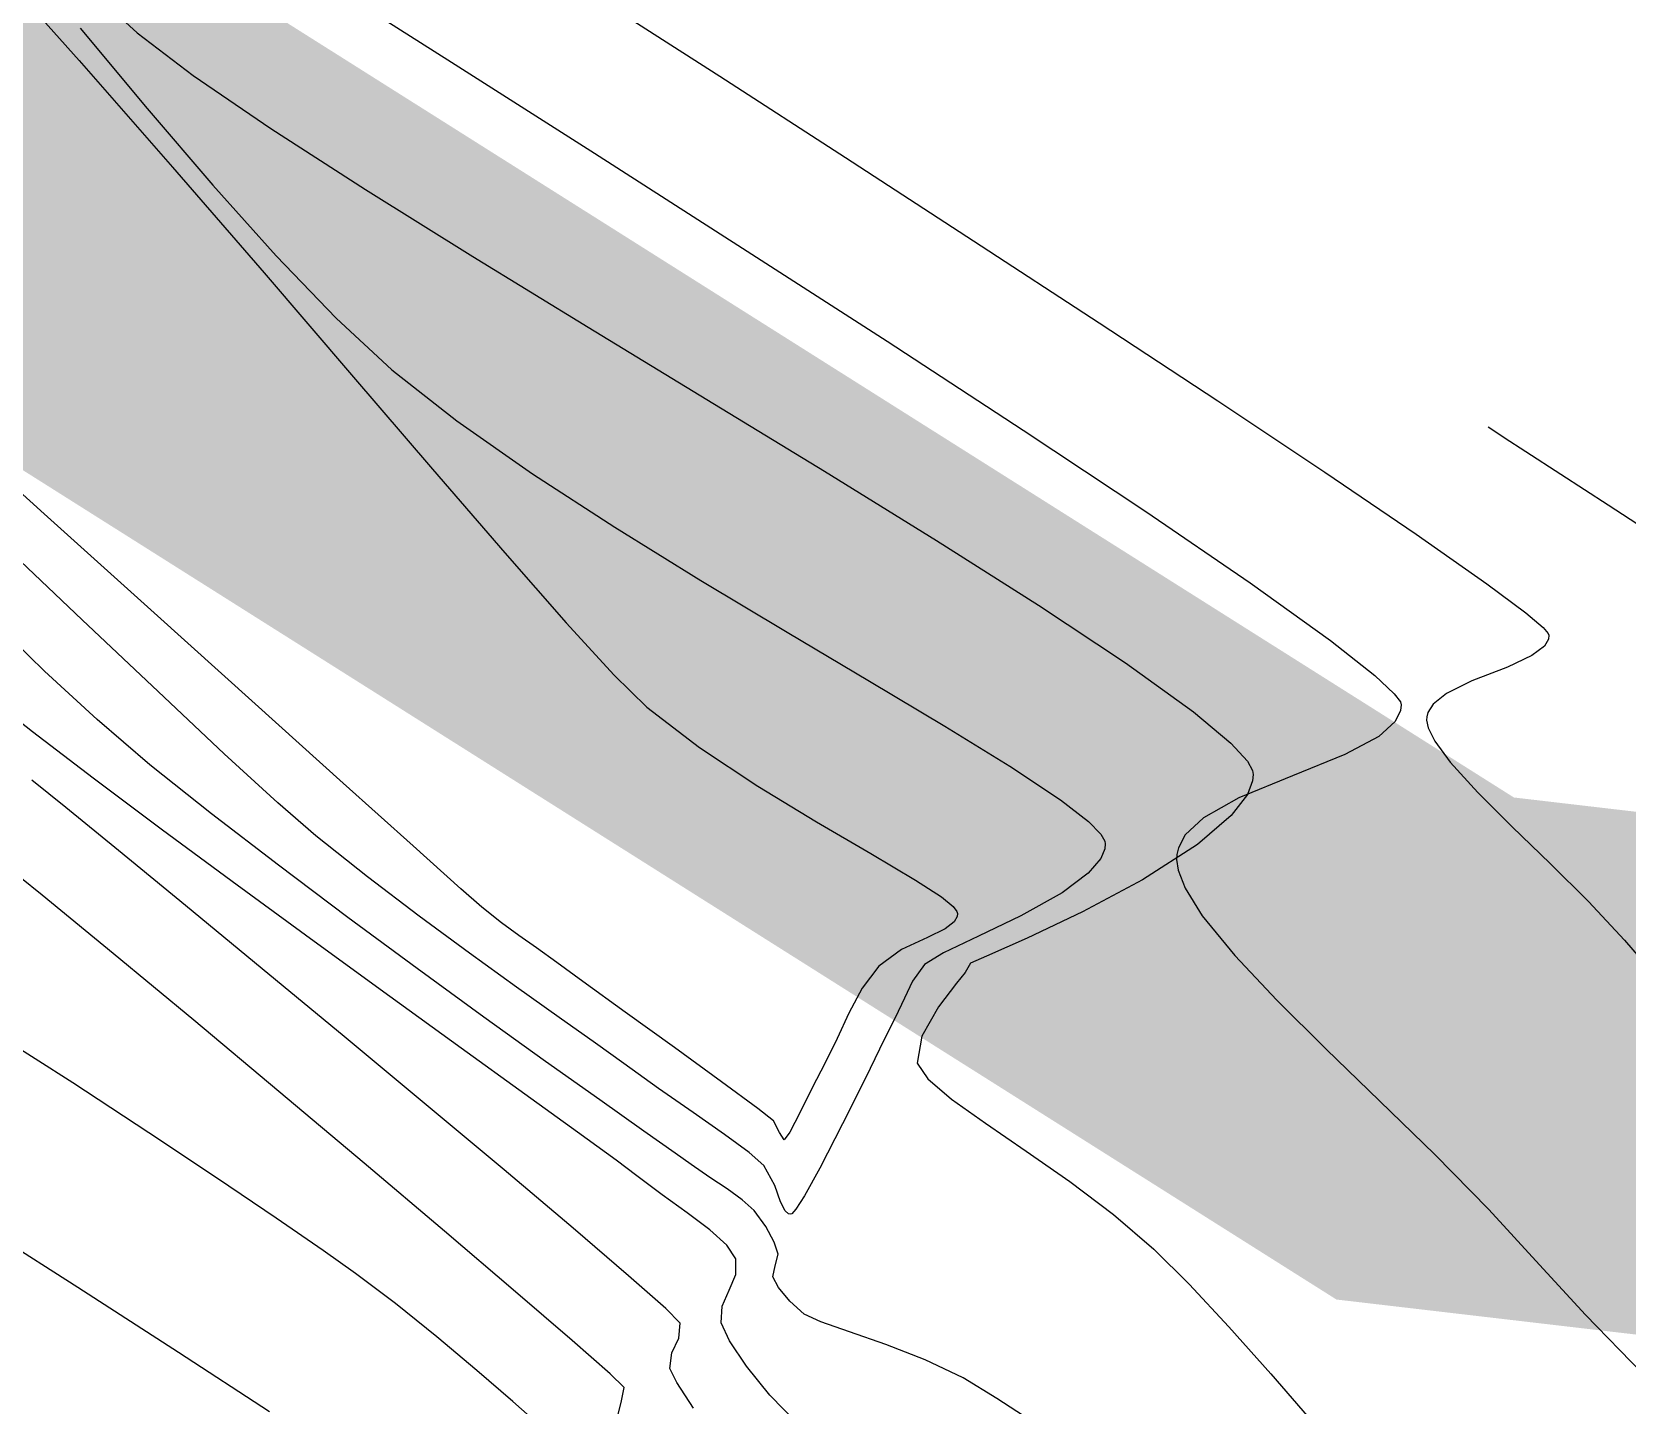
# Model space of a CAD drawing. Header units: feet. Extents: x 26064 to 27719, y 16802 to 28989.
# Drawn here: x 26271.58 to 26296.15, y 18075.38 to 18096.53 of the extents above; entities that cross this region are included whole.
import ezdxf

# ---------------------------------------------------------------- set-up
doc = ezdxf.new("R2010")
doc.units = ezdxf.units.FT
doc.header["$LTSCALE"] = 50
doc.header["$MEASUREMENT"] = 0
doc.linetypes.add('HIDDEN', pattern=[0.375, 0.25, -0.125])
doc.linetypes.add('HIDN25', pattern=[0.0938, 0.0625, -0.0313])
for name, color, linetype in [('CONT-MJR', 160, 'HIDDEN'), ('CONT-MNR', 55, 'HIDN25'), ('WATER', 5, 'Continuous')]:
    doc.layers.add(name, color=color, linetype=linetype)

msp = doc.modelspace()

# ---------------------------------------------------------------- linework, layer by layer
at = {"layer": 'CONT-MJR', "color": 7}
for p, q in [((26270.87381, 18097.69988, 590), (26272.30684, 18096.09555, 590)), ((26272.30684, 18096.09555, 590), (26273.7457, 18094.45237, 590)), ((26273.7457, 18094.45237, 590), (26275.15552, 18092.82118, 590)), ((26275.15552, 18092.82118, 590), (26276.50143, 18091.25282, 590)), ((26276.50143, 18091.25282, 590), (26277.74855, 18089.79813, 590)), ((26271.76732, 18089.11164, 590), (26270.00385, 18090.70018, 590)), ((26294.0123, 18090.44838, 595), (26294.08283, 18090.40177, 595)), ((26294.08283, 18090.40177, 595), (26294.25852, 18090.28698, 595)), ((26294.25852, 18090.28698, 595), (26294.59358, 18090.07001, 595)), ((26294.59358, 18090.07001, 595), (26295.13179, 18089.72276, 595)), ((26277.74855, 18089.79813, 590), (26278.86201, 18088.50794, 590)), ((26295.13179, 18089.72276, 595), (26295.86148, 18089.25045, 595)), ((26295.86148, 18089.25045, 595), (26296.53763, 18088.80685, 595)), ((26273.46232, 18087.5842, 590), (26271.76732, 18089.11164, 590)), ((26278.86201, 18088.50794, 590), (26279.80693, 18087.43309, 590)), ((26275.02026, 18086.18032, 590), (26273.46232, 18087.5842, 590)), ((26279.80693, 18087.43309, 590), (26280.54844, 18086.62442, 590)), ((26280.54844, 18086.62442, 590), (26281.05168, 18086.13276, 590)), ((26276.37256, 18084.96245, 590), (26275.02026, 18086.18032, 590)), ((26281.05168, 18086.13276, 590), (26281.86402, 18085.50894, 590)), ((26281.86402, 18085.50894, 590), (26282.76041, 18084.91352, 590)), ((26277.45064, 18083.99304, 590), (26276.37256, 18084.96245, 590)), ((26282.76041, 18084.91352, 590), (26283.66465, 18084.36338, 590)), ((26283.66465, 18084.36338, 590), (26284.50058, 18083.87537, 590)), ((26271.73479, 18083.23438, 595), (26270.85613, 18083.93955, 595)), ((26278.18592, 18083.33455, 590), (26277.45064, 18083.99304, 590)), ((26284.50058, 18083.87537, 590), (26285.19203, 18083.46636, 590)), ((26278.50982, 18083.04941, 590), (26278.18592, 18083.33455, 590)), ((26285.19203, 18083.46636, 590), (26285.58998, 18083.20737, 590)), ((26272.83085, 18082.33653, 595), (26271.73479, 18083.23438, 595)), ((26285.58998, 18083.20737, 590), (26285.7723, 18083.05859, 590)), ((26278.81309, 18082.81087, 590), (26278.50982, 18083.04941, 590)), ((26285.7723, 18083.05859, 590), (26285.8294, 18082.98308, 590)), ((26285.83079, 18082.90621, 590), (26285.78528, 18082.82254, 590)), ((26285.8294, 18082.98308, 590), (26285.8368, 18082.95283, 590)), ((26285.8368, 18082.95283, 590), (26285.83079, 18082.90621, 590)), ((26279.08118, 18082.61389, 590), (26278.81309, 18082.81087, 590)), ((26279.35266, 18082.4211, 590), (26279.08118, 18082.61389, 590)), ((26285.64762, 18082.71424, 590), (26285.37467, 18082.58309, 590)), ((26285.78528, 18082.82254, 590), (26285.64762, 18082.71424, 590)), ((26279.66613, 18082.19517, 590), (26279.35266, 18082.4211, 590)), ((26284.97591, 18082.4, 590), (26284.62475, 18082.14322, 590)), ((26285.37467, 18082.58309, 590), (26284.97591, 18082.4, 590)), ((26274.07165, 18081.30793, 595), (26272.83085, 18082.33653, 595)), ((26280.06831, 18081.90354, 590), (26279.66613, 18082.19517, 590)), ((26284.62475, 18082.14322, 590), (26284.36992, 18081.80091, 590)), ((26280.71856, 18081.43445, 590), (26280.06831, 18081.90354, 590)), ((26284.36992, 18081.80091, 590), (26284.16385, 18081.4185, 590)), ((26281.47716, 18080.8867, 590), (26280.71856, 18081.43445, 590)), ((26284.16385, 18081.4185, 590), (26283.9816, 18081.0257, 590)), ((26275.38449, 18080.21052, 595), (26274.07165, 18081.30793, 595)), ((26282.20436, 18080.35911, 590), (26281.47716, 18080.8867, 590)), ((26283.9816, 18081.0257, 590), (26283.79822, 18080.65221, 590)), ((26283.79822, 18080.65221, 590), (26283.6006, 18080.26781, 590)), ((26276.69669, 18079.10623, 595), (26275.38449, 18080.21052, 595)), ((26282.76042, 18079.95046, 590), (26282.20436, 18080.35911, 590)), ((26283.6006, 18080.26781, 590), (26283.41086, 18079.8822, 590)), ((26283.00559, 18079.75958, 590), (26282.76042, 18079.95046, 590)), ((26283.09408, 18079.57573, 590), (26283.00559, 18079.75958, 590)), ((26283.41086, 18079.8822, 590), (26283.25695, 18079.58499, 590)), ((26283.1668, 18079.4658, 590), (26283.09408, 18079.57573, 590)), ((26283.25695, 18079.58499, 590), (26283.1668, 18079.4658, 590)), ((26277.93559, 18078.05701, 595), (26276.69669, 18079.10623, 595)), ((26279.02849, 18077.1248, 595), (26277.93559, 18078.05701, 595)), ((26279.90271, 18076.37152, 595), (26279.02849, 18077.1248, 595)), ((26280.48558, 18075.85913, 595), (26279.90271, 18076.37152, 595)), ((26280.70442, 18075.64955, 595), (26280.48558, 18075.85913, 595)), ((26280.66055, 18075.44587, 595), (26280.70442, 18075.64955, 595)), ((26280.60896, 18075.23444, 595), (26280.66055, 18075.44587, 595))]:
    msp.add_line(p, q, dxfattribs=at)
at = {"layer": 'CONT-MNR', "color": 7}
for p, q in [((26275.83173, 18097.47239, 593), (26277.98794, 18096.10256, 593)), ((26272.34732, 18097.30193, 592), (26273.19893, 18096.52271, 592)), ((26272.3236, 18096.59405, 591), (26273.35606, 18095.35673, 591)), ((26273.35606, 18095.35673, 591), (26274.36601, 18094.17461, 591)), ((26275.25753, 18095.04678, 592), (26276.71699, 18094.10717, 592)), ((26274.36601, 18094.17461, 591), (26275.33989, 18093.08451, 591)), ((26275.33989, 18093.08451, 591), (26276.26416, 18092.12328, 591)), ((26276.26416, 18092.12328, 591), (26277.1253, 18091.32774, 591)), ((26284.75431, 18091.76794, 593), (26286.85142, 18090.39921, 593)), ((26278.1251, 18090.54288, 591), (26279.28807, 18089.72842, 591)), ((26286.85142, 18090.39921, 593), (26288.74057, 18089.14414, 593)), ((26288.74057, 18089.14414, 593), (26290.34448, 18088.0481, 593)), ((26280.55977, 18088.9023, 591), (26281.88578, 18088.08244, 591)), ((26281.88578, 18088.08244, 591), (26283.21164, 18087.28677, 591)), ((26290.34448, 18088.0481, 593), (26291.58587, 18087.15644, 593)), ((26293.99462, 18088.03227, 594), (26294.59287, 18087.58461, 594)), ((26287.08408, 18087.70272, 592), (26288.42671, 18086.81211, 592)), ((26273.5222, 18086.37032, 591), (26272.35432, 18087.47631, 591)), ((26294.85845, 18087.35941, 594), (26294.93995, 18087.26708, 594)), ((26294.93995, 18087.26708, 594), (26294.95036, 18087.23928, 594)), ((26294.68732, 18086.92556, 594), (26294.30981, 18086.74975, 594)), ((26284.48291, 18086.53321, 591), (26285.64517, 18085.83968, 591)), ((26294.30981, 18086.74975, 594), (26293.76335, 18086.53468, 594)), ((26274.53984, 18085.41475, 591), (26273.5222, 18086.37032, 591)), ((26289.47252, 18086.05903, 592), (26290.0484, 18085.57754, 592)), ((26292.67197, 18086.16767, 593), (26292.66126, 18086.07758, 593)), ((26293.16351, 18086.17692, 594), (26293.08459, 18086.05031, 594)), ((26293.06734, 18085.98148, 594), (26293.0656, 18085.92877, 594)), ((26293.0656, 18085.92877, 594), (26293.08987, 18085.81098, 594)), ((26293.08987, 18085.81098, 594), (26293.18996, 18085.6054, 594)), ((26272.52136, 18085.03673, 593), (26271.58819, 18085.74908, 593)), ((26290.0484, 18085.57754, 592), (26290.30467, 18085.29794, 592)), ((26293.18996, 18085.6054, 594), (26293.42646, 18085.28302, 594)), ((26291.80759, 18085.40057, 593), (26290.99691, 18085.07424, 593)), ((26290.39358, 18085.09605, 592), (26290.38328, 18084.99525, 592)), ((26290.17445, 18084.73437, 593), (26289.62923, 18084.42671, 593)), ((26290.3038, 18084.78662, 592), (26290.05554, 18084.46086, 592)), ((26274.74046, 18083.38895, 593), (26273.58898, 18084.2385, 593)), ((26288.11519, 18084.02444, 591), (26288.10699, 18083.94993, 591)), ((26289.21184, 18083.78449, 593), (26289.23503, 18083.62147, 593)), ((26277.5426, 18082.91139, 591), (26276.74614, 18083.51717, 591)), ((26288.68673, 18083.47119, 592), (26287.7619, 18082.97627, 592)), ((26275.12773, 18082.10232, 594), (26273.94519, 18083.07705, 594)), ((26278.31751, 18082.34077, 591), (26277.5426, 18082.91139, 591)), ((26277.09268, 18081.67418, 593), (26275.92522, 18082.52266, 593)), ((26296.11298, 18082.5393, 594), (26296.56684, 18082.01512, 594)), ((26276.38772, 18081.05906, 594), (26275.12773, 18082.10232, 594)), ((26290.11017, 18082.30404, 593), (26290.75944, 18081.61478, 593)), ((26285.82163, 18081.87909, 592), (26285.54375, 18081.51199, 592)), ((26285.02036, 18081.64589, 591), (26284.87824, 18081.34737, 591)), ((26279.49303, 18080.67414, 592), (26278.54168, 18081.3574, 592)), ((26284.87824, 18081.34737, 591), (26284.70849, 18081.0091, 591)), ((26281.23241, 18080.25866, 591), (26280.69946, 18080.64028, 591)), ((26285.2159, 18080.6477, 592), (26285.37891, 18080.40632, 592)), ((26284.41809, 18080.41643, 591), (26284.06785, 18079.7102, 591)), ((26292.34024, 18080.06716, 593), (26293.19027, 18079.23791, 593)), ((26286.89499, 18079.29307, 592), (26287.5698, 18078.82199, 592)), ((26282.28913, 18078.70924, 592), (26282.01994, 18078.88655, 592)), ((26282.52286, 18078.54298, 592), (26282.28913, 18078.70924, 592)), ((26281.67497, 18078.34127, 593), (26281.28788, 18078.61891, 593)), ((26283.48073, 18078.60233, 591), (26283.34701, 18078.39463, 591)), ((26272.28781, 18077.18927, 597), (26270.64354, 18078.23469, 597)), ((26283.26619, 18078.31842, 591), (26283.23465, 18078.32468, 591)), ((26283.28644, 18078.32734, 591), (26283.26619, 18078.31842, 591)), ((26282.42489, 18077.63207, 593), (26282.2842, 18077.84298, 593)), ((26282.42374, 18077.38998, 593), (26282.42489, 18077.63207, 593)), ((26273.83866, 18076.18811, 597), (26272.28781, 18077.18927, 597)), ((26277.17936, 18076.94111, 596), (26276.56224, 18077.40682, 596)), ((26281.3435, 18076.86507, 594), (26280.77022, 18077.37228, 594)), ((26283.47815, 18076.78133, 592), (26283.25426, 18076.97809, 592)), ((26281.56465, 18076.64081, 594), (26281.3435, 18076.86507, 594)), ((26282.19854, 18076.64782, 593), (26282.2134, 18076.90369, 593)), ((26290.01755, 18076.58562, 592), (26290.6651, 18075.86, 592)), ((26278.43298, 18075.91135, 596), (26277.81691, 18076.42834, 596)), ((26275.23874, 18075.27295, 597), (26273.83866, 18076.18811, 597)), ((26282.94498, 18075.53378, 593), (26282.58463, 18075.97696, 593)), ((26278.98564, 18075.43301, 596), (26278.43298, 18075.91135, 596)), ((26281.51301, 18075.72578, 594), (26281.40375, 18075.94113, 594)), ((26281.76921, 18075.33066, 594), (26281.51301, 18075.72578, 594)), ((26279.43301, 18075.03615, 596), (26278.98564, 18075.43301, 596))]:
    msp.add_line(p, q, dxfattribs=at)
at = {"layer": 'CONT-MNR', "color": 7, "extrusion": (-0.542119, -0.840302, 0)}
msp.add_line((26280.33976, 18097.03641, 594), (26282.17626, 18095.85159, 594), dxfattribs=at)
at = {"layer": 'CONT-MNR', "color": 7, "extrusion": (-0.607602, -0.794242, 0)}
msp.add_line((26273.19893, 18096.52271, 592), (26274.0615, 18095.86283, 592), dxfattribs=at)
at = {"layer": 'CONT-MNR', "color": 7, "extrusion": (0.537167, 0.843476, 0)}
msp.add_line((26277.98794, 18096.10256, 593), (26280.24529, 18094.66497, 593), dxfattribs=at)
at = {"layer": 'CONT-MNR', "color": 7, "extrusion": (-0.56361, -0.826041, 0)}
msp.add_line((26274.0615, 18095.86283, 592), (26275.25753, 18095.04678, 592), dxfattribs=at)
at = {"layer": 'CONT-MNR', "color": 7, "extrusion": (-0.54306, -0.839694, 0)}
msp.add_line((26282.17626, 18095.85159, 594), (26284.1149, 18094.59781, 594), dxfattribs=at)
at = {"layer": 'CONT-MNR', "color": 7, "extrusion": (-0.539058, -0.842269, 0)}
msp.add_line((26280.24529, 18094.66497, 593), (26282.5265, 18093.20498, 593), dxfattribs=at)
at = {"layer": 'CONT-MNR', "color": 7, "extrusion": (0.544548, 0.838729, 0)}
msp.add_line((26284.1149, 18094.59781, 594), (26286.08607, 18093.31802, 594), dxfattribs=at)
at = {"layer": 'CONT-MNR', "color": 7, "extrusion": (-0.529066, -0.848581, 0)}
msp.add_line((26276.71699, 18094.10717, 592), (26278.36985, 18093.07666, 592), dxfattribs=at)
at = {"layer": 'CONT-MNR', "color": 7, "extrusion": (-0.542059, -0.84034, 0)}
msp.add_line((26282.5265, 18093.20498, 593), (26284.75431, 18091.76794, 593), dxfattribs=at)
at = {"layer": 'CONT-MNR', "color": 7, "extrusion": (-0.546711, -0.837321, 0)}
msp.add_line((26286.08607, 18093.31802, 594), (26288.02021, 18092.05517, 594), dxfattribs=at)
at = {"layer": 'CONT-MNR', "color": 7, "extrusion": (-0.522607, -0.852574, 0)}
msp.add_line((26278.36985, 18093.07666, 592), (26280.14608, 18091.98788, 592), dxfattribs=at)
at = {"layer": 'CONT-MNR', "color": 7, "extrusion": (-0.52021, -0.854038, 0)}
msp.add_line((26280.14608, 18091.98788, 592), (26281.97565, 18090.87346, 592), dxfattribs=at)
at = {"layer": 'CONT-MNR', "color": 7, "extrusion": (0.549823, 0.835281, 0)}
msp.add_line((26288.02021, 18092.05517, 594), (26289.84771, 18090.85221, 594), dxfattribs=at)
at = {"layer": 'CONT-MNR', "color": 7, "extrusion": (-0.617485, -0.786583, 0)}
msp.add_line((26277.1253, 18091.32774, 591), (26278.1251, 18090.54288, 591), dxfattribs=at)
at = {"layer": 'CONT-MNR', "color": 7, "extrusion": (-0.521298, -0.853375, 0)}
msp.add_line((26281.97565, 18090.87346, 592), (26283.78853, 18089.76603, 592), dxfattribs=at)
at = {"layer": 'CONT-MNR', "color": 7, "extrusion": (-0.554435, -0.832227, 0)}
msp.add_line((26289.84771, 18090.85221, 594), (26291.49901, 18089.75211, 594), dxfattribs=at)
at = {"layer": 'CONT-MNR', "color": 7, "extrusion": (-0.544761, -0.838591, 0)}
msp.add_line((26279.28807, 18089.72842, 591), (26280.55977, 18088.9023, 591), dxfattribs=at)
at = {"layer": 'CONT-MNR', "color": 7, "extrusion": (-0.526076, -0.850438, 0)}
msp.add_line((26283.78853, 18089.76603, 592), (26285.51468, 18088.69824, 592), dxfattribs=at)
at = {"layer": 'CONT-MNR', "color": 7, "extrusion": (-0.56173, -0.82732, 0)}
msp.add_line((26291.49901, 18089.75211, 594), (26292.9045, 18088.79781, 594), dxfattribs=at)
at = {"layer": 'CONT-MNR', "color": 7, "extrusion": (-0.574701, -0.818364, 0)}
msp.add_line((26292.9045, 18088.79781, 594), (26293.99462, 18088.03227, 594), dxfattribs=at)
at = {"layer": 'CONT-MNR', "color": 7, "extrusion": (-0.687816, -0.725885, 0)}
msp.add_line((26272.35432, 18087.47631, 591), (26271.07897, 18088.68477, 591), dxfattribs=at)
at = {"layer": 'CONT-MNR', "color": 7, "extrusion": (0.535653, 0.844438, 0)}
msp.add_line((26285.51468, 18088.69824, 592), (26287.08408, 18087.70272, 592), dxfattribs=at)
at = {"layer": 'CONT-MNR', "color": 7, "extrusion": (0.646746, 0.762705, 0)}
msp.add_line((26294.59287, 18087.58461, 594), (26294.85845, 18087.35941, 594), dxfattribs=at)
at = {"layer": 'CONT-MNR', "color": 7, "extrusion": (0.696692, 0.717371, 0)}
msp.add_line((26271.77169, 18086.6881, 592), (26270.95912, 18087.47724, 592), dxfattribs=at)
at = {"layer": 'CONT-MNR', "color": 7, "extrusion": (0.50991, 0.860228, 0)}
msp.add_line((26283.21164, 18087.28677, 591), (26284.48291, 18086.53321, 591), dxfattribs=at)
at = {"layer": 'CONT-MNR', "color": 7, "extrusion": (-0.618739, -0.785597, 0)}
msp.add_line((26291.58587, 18087.15644, 593), (26292.26603, 18086.62074, 593), dxfattribs=at)
at = {"layer": 'CONT-MNR', "color": 7, "extrusion": (0.607518, -0.794306, 0)}
msp.add_line((26294.8786, 18087.07185, 594), (26294.68732, 18086.92556, 594), dxfattribs=at)
at = {"layer": 'CONT-MNR', "color": 7, "extrusion": (0.864016, -0.503464, 0)}
msp.add_line((26294.94199, 18087.18064, 594), (26294.8786, 18087.07185, 594), dxfattribs=at)
at = {"layer": 'CONT-MNR', "color": 7, "extrusion": (0.989945, -0.141453, 0)}
msp.add_line((26294.95036, 18087.23928, 594), (26294.94199, 18087.18064, 594), dxfattribs=at)
at = {"layer": 'CONT-MNR', "color": 7, "extrusion": (0.584351, 0.811501, 0)}
msp.add_line((26288.42671, 18086.81211, 592), (26289.47252, 18086.05903, 592), dxfattribs=at)
at = {"layer": 'CONT-MNR', "color": 7, "extrusion": (-0.678246, -0.734835, 0)}
msp.add_line((26272.58297, 18085.93929, 592), (26271.77169, 18086.6881, 592), dxfattribs=at)
at = {"layer": 'CONT-MNR', "color": 7, "extrusion": (-0.684147, -0.729344, 0)}
msp.add_line((26292.26603, 18086.62074, 593), (26292.56764, 18086.33782, 593), dxfattribs=at)
at = {"layer": 'CONT-MNR', "color": 7, "extrusion": (-0.439238, 0.898371, 0)}
msp.add_line((26293.76335, 18086.53468, 594), (26293.37252, 18086.34359, 594), dxfattribs=at)
at = {"layer": 'CONT-MNR', "color": 7, "extrusion": (-0.620456, -0.784242, 0)}
msp.add_line((26271.58819, 18085.74908, 593), (26270.84005, 18086.34098, 593), dxfattribs=at)
at = {"layer": 'CONT-MNR', "color": 7, "extrusion": (0.807355, 0.590065, 0)}
msp.add_line((26292.56764, 18086.33782, 593), (26292.66014, 18086.21125, 593), dxfattribs=at)
at = {"layer": 'CONT-MNR', "color": 7, "extrusion": (-0.623451, 0.781863, 0)}
msp.add_line((26293.37252, 18086.34359, 594), (26293.16351, 18086.17692, 594), dxfattribs=at)
at = {"layer": 'CONT-MNR', "color": 7, "extrusion": (0.899752, -0.436402, 0)}
msp.add_line((26292.66126, 18086.07758, 593), (26292.57925, 18085.9085, 593), dxfattribs=at)
at = {"layer": 'CONT-MNR', "color": 7, "extrusion": (0.965093, 0.261906, 0)}
msp.add_line((26292.66014, 18086.21125, 593), (26292.67197, 18086.16767, 593), dxfattribs=at)
at = {"layer": 'CONT-MNR', "color": 7, "extrusion": (0.969998, -0.243114, 0)}
msp.add_line((26293.08459, 18086.05031, 594), (26293.06734, 18085.98148, 594), dxfattribs=at)
at = {"layer": 'CONT-MNR', "color": 7, "extrusion": (-0.649754, -0.760144, 0)}
msp.add_line((26273.39664, 18085.24379, 592), (26272.58297, 18085.93929, 592), dxfattribs=at)
at = {"layer": 'CONT-MNR', "color": 7, "extrusion": (-0.524668, -0.851307, 0)}
msp.add_line((26285.64517, 18085.83968, 591), (26286.64396, 18085.22411, 591), dxfattribs=at)
at = {"layer": 'CONT-MNR', "color": 7, "extrusion": (0.673803, -0.738911, 0)}
msp.add_line((26292.57925, 18085.9085, 593), (26292.32642, 18085.67794, 593), dxfattribs=at)
at = {"layer": 'CONT-MNR', "color": 7, "extrusion": (-0.471464, 0.881885, 0)}
msp.add_line((26292.32642, 18085.67794, 593), (26291.80759, 18085.40057, 593), dxfattribs=at)
at = {"layer": 'CONT-MNR', "color": 7, "extrusion": (-0.676371, -0.736561, 0)}
msp.add_line((26275.36445, 18084.65753, 591), (26274.53984, 18085.41475, 591), dxfattribs=at)
at = {"layer": 'CONT-MNR', "color": 7, "extrusion": (0.876755, 0.480936, 0)}
msp.add_line((26290.30467, 18085.29794, 592), (26290.38347, 18085.15428, 592), dxfattribs=at)
at = {"layer": 'CONT-MNR', "color": 7, "extrusion": (-0.623082, -0.782156, 0)}
msp.add_line((26274.34674, 18084.48692, 592), (26273.39664, 18085.24379, 592), dxfattribs=at)
at = {"layer": 'CONT-MNR', "color": 7, "extrusion": (-0.554023, -0.832501, 0)}
msp.add_line((26286.64396, 18085.22411, 591), (26287.42486, 18084.70443, 591), dxfattribs=at)
at = {"layer": 'CONT-MNR', "color": 7, "extrusion": (-0.381904, 0.924202, 0)}
msp.add_line((26290.99691, 18085.07424, 593), (26290.17445, 18084.73437, 593), dxfattribs=at)
at = {"layer": 'CONT-MNR', "color": 7, "extrusion": (0.985263, 0.171045, 0)}
msp.add_line((26290.38347, 18085.15428, 592), (26290.39358, 18085.09605, 592), dxfattribs=at)
at = {"layer": 'CONT-MNR', "color": 7, "extrusion": (0.738837, 0.673884, 0)}
msp.add_line((26293.42646, 18085.28302, 594), (26293.85371, 18084.81459, 594), dxfattribs=at)
at = {"layer": 'CONT-MNR', "color": 7, "extrusion": (-0.625703, -0.780062, 0)}
msp.add_line((26272.09881, 18084.58656, 594), (26271.57817, 18085.00417, 594), dxfattribs=at)
at = {"layer": 'CONT-MNR', "color": 7, "extrusion": (-0.598809, -0.800892, 0)}
msp.add_line((26273.58898, 18084.2385, 593), (26272.52136, 18085.03673, 593), dxfattribs=at)
at = {"layer": 'CONT-MNR', "color": 7, "extrusion": (0.934484, -0.356004, 0)}
msp.add_line((26290.38328, 18084.99525, 592), (26290.3038, 18084.78662, 592), dxfattribs=at)
at = {"layer": 'CONT-MNR', "color": 7, "extrusion": (-0.704401, -0.709802, 0)}
msp.add_line((26293.85371, 18084.81459, 594), (26294.38317, 18084.28916, 594), dxfattribs=at)
at = {"layer": 'CONT-MNR', "color": 7, "extrusion": (0.631423, 0.775439, 0)}
msp.add_line((26272.91168, 18083.92466, 594), (26272.09881, 18084.58656, 594), dxfattribs=at)
at = {"layer": 'CONT-MNR', "color": 7, "extrusion": (-0.655412, -0.755271, 0)}
msp.add_line((26275.95323, 18084.1466, 591), (26275.36445, 18084.65753, 591), dxfattribs=at)
at = {"layer": 'CONT-MNR', "color": 7, "extrusion": (-0.61308, -0.790021, 0)}
msp.add_line((26287.42486, 18084.70443, 591), (26287.8561, 18084.36978, 591), dxfattribs=at)
at = {"layer": 'CONT-MNR', "color": 7, "extrusion": (-0.610024, -0.792383, 0)}
msp.add_line((26275.3755, 18083.69492, 592), (26274.34674, 18084.48692, 592), dxfattribs=at)
at = {"layer": 'CONT-MNR', "color": 7, "extrusion": (0.716809, 0.69727, 0)}
msp.add_line((26287.8561, 18084.36978, 591), (26288.04838, 18084.1721, 591), dxfattribs=at)
at = {"layer": 'CONT-MNR', "color": 7, "extrusion": (0.683639, -0.72982, 0)}
msp.add_line((26289.62923, 18084.42671, 593), (26289.34672, 18084.16206, 593), dxfattribs=at)
at = {"layer": 'CONT-MNR', "color": 7, "extrusion": (-0.649407, 0.760441, 0)}
msp.add_line((26290.05554, 18084.46086, 592), (26289.53449, 18084.01589, 592), dxfattribs=at)
at = {"layer": 'CONT-MNR', "color": 7, "extrusion": (-0.621736, -0.783227, 0)}
msp.add_line((26276.74614, 18083.51717, 591), (26275.95323, 18084.1466, 591), dxfattribs=at)
at = {"layer": 'CONT-MNR', "color": 7, "extrusion": (0.869538, 0.493867, 0)}
msp.add_line((26288.04838, 18084.1721, 591), (26288.10759, 18084.06787, 591), dxfattribs=at)
at = {"layer": 'CONT-MNR', "color": 7, "extrusion": (0.879881, -0.475194, 0)}
msp.add_line((26289.34672, 18084.16206, 593), (26289.24021, 18083.96485, 593), dxfattribs=at)
at = {"layer": 'CONT-MNR', "color": 7, "extrusion": (0.695392, 0.71863, 0)}
msp.add_line((26294.38317, 18084.28916, 594), (26294.96766, 18083.72357, 594), dxfattribs=at)
at = {"layer": 'CONT-MNR', "color": 7, "extrusion": (0.634138, 0.77322, 0)}
msp.add_line((26273.94519, 18083.07705, 594), (26272.91168, 18083.92466, 594), dxfattribs=at)
at = {"layer": 'CONT-MNR', "color": 7, "extrusion": (0.922746, -0.385408, 0)}
msp.add_line((26288.10699, 18083.94993, 591), (26288.0441, 18083.79935, 591), dxfattribs=at)
at = {"layer": 'CONT-MNR', "color": 7, "extrusion": (0.98503, 0.172384, 0)}
msp.add_line((26288.10759, 18084.06787, 591), (26288.11519, 18084.02444, 591), dxfattribs=at)
at = {"layer": 'CONT-MNR', "color": 7, "extrusion": (-0.540557, 0.841308, 0)}
msp.add_line((26289.53449, 18084.01589, 592), (26288.68673, 18083.47119, 592), dxfattribs=at)
at = {"layer": 'CONT-MNR', "color": 7, "extrusion": (0.998571, -0.053445, 0)}
msp.add_line((26289.21583, 18083.85907, 593), (26289.21184, 18083.78449, 593), dxfattribs=at)
at = {"layer": 'CONT-MNR', "color": 7, "extrusion": (0.974462, -0.224551, 0)}
msp.add_line((26289.24021, 18083.96485, 593), (26289.21583, 18083.85907, 593), dxfattribs=at)
at = {"layer": 'CONT-MNR', "color": 7, "extrusion": (0.600501, 0.799624, 0)}
msp.add_line((26276.44371, 18082.89271, 592), (26275.3755, 18083.69492, 592), dxfattribs=at)
at = {"layer": 'CONT-MNR', "color": 7, "extrusion": (0.76008, -0.649829, 0)}
msp.add_line((26288.0441, 18083.79935, 591), (26287.84963, 18083.57189, 591), dxfattribs=at)
at = {"layer": 'CONT-MNR', "color": 7, "extrusion": (0.932074, 0.362267, 0)}
msp.add_line((26289.23503, 18083.62147, 593), (26289.34287, 18083.34402, 593), dxfattribs=at)
at = {"layer": 'CONT-MNR', "color": 7, "extrusion": (-0.705049, -0.709159, 0)}
msp.add_line((26294.96766, 18083.72357, 594), (26295.55999, 18083.13467, 594), dxfattribs=at)
at = {"layer": 'CONT-MNR', "color": 7, "extrusion": (-0.590243, -0.807226, 0)}
msp.add_line((26275.92522, 18082.52266, 593), (26274.74046, 18083.38895, 593), dxfattribs=at)
at = {"layer": 'CONT-MNR', "color": 7, "extrusion": (-0.598694, 0.800978, 0)}
msp.add_line((26287.84963, 18083.57189, 591), (26287.44852, 18083.27208, 591), dxfattribs=at)
at = {"layer": 'CONT-MNR', "color": 7, "extrusion": (0.848091, 0.52985, 0)}
msp.add_line((26289.34287, 18083.34402, 593), (26289.60931, 18082.91754, 593), dxfattribs=at)
at = {"layer": 'CONT-MNR', "color": 7, "extrusion": (0.489694, -0.871894, 0)}
msp.add_line((26287.44852, 18083.27208, 591), (26286.81588, 18082.91676, 591), dxfattribs=at)
at = {"layer": 'CONT-MNR', "color": 7, "extrusion": (0.7327, 0.680552, 0)}
msp.add_line((26295.55999, 18083.13467, 594), (26296.11298, 18082.5393, 594), dxfattribs=at)
at = {"layer": 'CONT-MNR', "color": 7, "extrusion": (0.593294, 0.804986, 0)}
msp.add_line((26277.51217, 18082.10523, 592), (26276.44371, 18082.89271, 592), dxfattribs=at)
at = {"layer": 'CONT-MNR', "color": 7, "extrusion": (0.43523, -0.900319, 0)}
msp.add_line((26286.81588, 18082.91676, 591), (26286.16267, 18082.60099, 591), dxfattribs=at)
at = {"layer": 'CONT-MNR', "color": 7, "extrusion": (-0.430311, 0.902681, 0)}
msp.add_line((26287.7619, 18082.97627, 592), (26286.91134, 18082.5708, 592), dxfattribs=at)
at = {"layer": 'CONT-MNR', "color": 7, "extrusion": (0.774637, 0.632406, 0)}
msp.add_line((26289.60931, 18082.91754, 593), (26290.11017, 18082.30404, 593), dxfattribs=at)
at = {"layer": 'CONT-MNR', "color": 7, "extrusion": (0.430026, -0.902817, 0)}
msp.add_line((26286.16267, 18082.60099, 591), (26285.62313, 18082.344, 591), dxfattribs=at)
at = {"layer": 'CONT-MNR', "color": 7, "extrusion": (-0.404417, 0.914575, 0)}
msp.add_line((26286.91134, 18082.5708, 592), (26286.28634, 18082.29443, 592), dxfattribs=at)
at = {"layer": 'CONT-MNR', "color": 7, "extrusion": (-0.587709, -0.809073, 0)}
msp.add_line((26278.54168, 18081.3574, 592), (26277.51217, 18082.10523, 592), dxfattribs=at)
at = {"layer": 'CONT-MNR', "color": 7, "extrusion": (0.584015, 0.811743, 0)}
msp.add_line((26279.04575, 18081.81683, 591), (26278.31751, 18082.34077, 591), dxfattribs=at)
at = {"layer": 'CONT-MNR', "color": 7, "extrusion": (0.809173, -0.587571, 0)}
msp.add_line((26285.33149, 18082.16502, 591), (26285.14433, 18081.90726, 591), dxfattribs=at)
at = {"layer": 'CONT-MNR', "color": 7, "extrusion": (0.523054, -0.8523, 0)}
msp.add_line((26285.62313, 18082.344, 591), (26285.33149, 18082.16502, 591), dxfattribs=at)
at = {"layer": 'CONT-MNR', "color": 7, "extrusion": (0.891024, -0.453956, 0)}
msp.add_line((26285.99603, 18082.11668, 592), (26285.95825, 18082.04253, 592), dxfattribs=at)
at = {"layer": 'CONT-MNR', "color": 7, "extrusion": (0.856824, -0.515609, 0)}
msp.add_line((26286.03824, 18082.18683, 592), (26285.99603, 18082.11668, 592), dxfattribs=at)
at = {"layer": 'CONT-MNR', "color": 7, "extrusion": (0.397912, -0.917423, 0)}
msp.add_line((26286.28634, 18082.29443, 592), (26286.03824, 18082.18683, 592), dxfattribs=at)
at = {"layer": 'CONT-MNR', "color": 7, "extrusion": (0.903528, -0.428529, 0)}
msp.add_line((26285.14433, 18081.90726, 591), (26285.02036, 18081.64589, 591), dxfattribs=at)
at = {"layer": 'CONT-MNR', "color": 7, "extrusion": (0.767234, -0.641367, 0)}
msp.add_line((26285.95825, 18082.04253, 592), (26285.82163, 18081.87909, 592), dxfattribs=at)
at = {"layer": 'CONT-MNR', "color": 7, "extrusion": (-0.586432, -0.809999, 0)}
msp.add_line((26278.19226, 18080.8781, 593), (26277.09268, 18081.67418, 593), dxfattribs=at)
at = {"layer": 'CONT-MNR', "color": 7, "extrusion": (0.578627, 0.815592, 0)}
msp.add_line((26279.70223, 18081.35108, 591), (26279.04575, 18081.81683, 591), dxfattribs=at)
at = {"layer": 'CONT-MNR', "color": 7, "extrusion": (-0.704068, -0.710133, 0)}
msp.add_line((26290.75944, 18081.61478, 593), (26291.51638, 18080.86431, 593), dxfattribs=at)
at = {"layer": 'CONT-MNR', "color": 7, "extrusion": (0.869271, -0.494336, 0)}
msp.add_line((26285.54375, 18081.51199, 592), (26285.28754, 18081.06145, 592), dxfattribs=at)
at = {"layer": 'CONT-MNR', "color": 7, "extrusion": (0.538742, 0.842471, 0)}
msp.add_line((26272.20622, 18080.34264, 596), (26270.94884, 18081.1467, 596), dxfattribs=at)
at = {"layer": 'CONT-MNR', "color": 7, "extrusion": (0.577663, 0.816275, 0)}
msp.add_line((26280.26184, 18080.95506, 591), (26279.70223, 18081.35108, 591), dxfattribs=at)
at = {"layer": 'CONT-MNR', "color": 7, "extrusion": (-0.639594, -0.768713, 0)}
msp.add_line((26277.65356, 18080.00584, 594), (26276.38772, 18081.05906, 594), dxfattribs=at)
at = {"layer": 'CONT-MNR', "color": 7, "extrusion": (-0.585786, -0.810466, 0)}
msp.add_line((26279.17337, 18080.16897, 593), (26278.19226, 18080.8781, 593), dxfattribs=at)
at = {"layer": 'CONT-MNR', "color": 7, "extrusion": (-0.583928, -0.811806, 0)}
msp.add_line((26280.69946, 18080.64028, 591), (26280.26184, 18080.95506, 591), dxfattribs=at)
at = {"layer": 'CONT-MNR', "color": 7, "extrusion": (0.897995, -0.440006, 0)}
msp.add_line((26284.70849, 18081.0091, 591), (26284.41809, 18080.41643, 591), dxfattribs=at)
at = {"layer": 'CONT-MNR', "color": 7, "extrusion": (0.985339, -0.170605, 0)}
msp.add_line((26285.28754, 18081.06145, 592), (26285.2159, 18080.6477, 592), dxfattribs=at)
at = {"layer": 'CONT-MNR', "color": 7, "extrusion": (-0.579975, -0.814634, 0)}
msp.add_line((26280.32702, 18080.08039, 592), (26279.49303, 18080.67414, 592), dxfattribs=at)
at = {"layer": 'CONT-MNR', "color": 7, "extrusion": (-0.695357, -0.718664, 0)}
msp.add_line((26291.51638, 18080.86431, 593), (26292.34024, 18080.06716, 593), dxfattribs=at)
at = {"layer": 'CONT-MNR', "color": 7, "extrusion": (-0.646107, -0.763247, 0)}
msp.add_line((26285.37891, 18080.40632, 592), (26285.74767, 18080.09415, 592), dxfattribs=at)
at = {"layer": 'CONT-MNR', "color": 7, "extrusion": (-0.547031, -0.837112, 0)}
msp.add_line((26273.38075, 18079.57511, 596), (26272.20622, 18080.34264, 596), dxfattribs=at)
at = {"layer": 'CONT-MNR', "color": 7, "extrusion": (-0.586215, -0.810155, 0)}
msp.add_line((26279.98543, 18079.58138, 593), (26279.17337, 18080.16897, 593), dxfattribs=at)
at = {"layer": 'CONT-MNR', "color": 7, "extrusion": (0.572003, 0.820252, 0)}
msp.add_line((26281.76583, 18079.88668, 591), (26281.23241, 18080.25866, 591), dxfattribs=at)
at = {"layer": 'CONT-MNR', "color": 7, "extrusion": (-0.641885, -0.766801, 0)}
msp.add_line((26278.85365, 18079.00125, 594), (26277.65356, 18080.00584, 594), dxfattribs=at)
at = {"layer": 'CONT-MNR', "color": 7, "extrusion": (0.577604, 0.816317, 0)}
msp.add_line((26281.00444, 18079.60106, 592), (26280.32702, 18080.08039, 592), dxfattribs=at)
at = {"layer": 'CONT-MNR', "color": 7, "extrusion": (-0.581986, -0.813199, 0)}
msp.add_line((26285.74767, 18080.09415, 592), (26286.27033, 18079.7201, 592), dxfattribs=at)
at = {"layer": 'CONT-MNR', "color": 7, "extrusion": (-0.57418, -0.818729, 0)}
msp.add_line((26282.2483, 18079.54832, 591), (26281.76583, 18079.88668, 591), dxfattribs=at)
at = {"layer": 'CONT-MNR', "color": 7, "extrusion": (0.889242, -0.457437, 0)}
msp.add_line((26284.06785, 18079.7102, 591), (26283.71858, 18079.03123, 591), dxfattribs=at)
at = {"layer": 'CONT-MNR', "color": 7, "extrusion": (-0.564341, -0.825541, 0)}
msp.add_line((26286.27033, 18079.7201, 592), (26286.89499, 18079.29307, 592), dxfattribs=at)
at = {"layer": 'CONT-MNR', "color": 7, "extrusion": (0.554327, 0.832299, 0)}
msp.add_line((26274.43803, 18078.87095, 596), (26273.38075, 18079.57511, 596), dxfattribs=at)
at = {"layer": 'CONT-MNR', "color": 7, "extrusion": (0.588741, 0.808321, 0)}
msp.add_line((26280.57787, 18079.14988, 593), (26279.98543, 18079.58138, 593), dxfattribs=at)
at = {"layer": 'CONT-MNR', "color": 7, "extrusion": (0.576661, 0.816983, 0)}
msp.add_line((26281.4861, 18079.26109, 592), (26281.00444, 18079.60106, 592), dxfattribs=at)
at = {"layer": 'CONT-MNR', "color": 7, "extrusion": (-0.594141, -0.804361, 0)}
msp.add_line((26282.62837, 18079.26758, 591), (26282.2483, 18079.54832, 591), dxfattribs=at)
at = {"layer": 'CONT-MNR', "color": 7, "extrusion": (-0.580122, -0.814529, 0)}
msp.add_line((26281.73278, 18079.0854, 592), (26281.4861, 18079.26109, 592), dxfattribs=at)
at = {"layer": 'CONT-MNR', "color": 7, "extrusion": (-0.660699, -0.750651, 0)}
msp.add_line((26282.85463, 18079.06844, 591), (26282.62837, 18079.26758, 591), dxfattribs=at)
at = {"layer": 'CONT-MNR', "color": 7, "extrusion": (0.71187, 0.702311, 0)}
msp.add_line((26293.19027, 18079.23791, 593), (26294.02573, 18078.39108, 593), dxfattribs=at)
at = {"layer": 'CONT-MNR', "color": 7, "extrusion": (-0.645159, -0.764049, 0)}
msp.add_line((26279.9164, 18078.10386, 594), (26278.85365, 18079.00125, 594), dxfattribs=at)
at = {"layer": 'CONT-MNR', "color": 7, "extrusion": (-0.598676, -0.800992, 0)}
msp.add_line((26280.90009, 18078.90904, 593), (26280.57787, 18079.14988, 593), dxfattribs=at)
at = {"layer": 'CONT-MNR', "color": 7, "extrusion": (0.599061, 0.800704, 0)}
msp.add_line((26281.28788, 18078.61891, 593), (26280.90009, 18078.90904, 593), dxfattribs=at)
at = {"layer": 'CONT-MNR', "color": 7, "extrusion": (0.569292, 0.822136, 0)}
msp.add_line((26282.01994, 18078.88655, 592), (26281.73278, 18079.0854, 592), dxfattribs=at)
at = {"layer": 'CONT-MNR', "color": 7, "extrusion": (0.877113, 0.480285, 0)}
msp.add_line((26283.02221, 18078.76238, 591), (26282.85463, 18079.06844, 591), dxfattribs=at)
at = {"layer": 'CONT-MNR', "color": 7, "extrusion": (0.874526, -0.484978, 0)}
msp.add_line((26283.71858, 18079.03123, 591), (26283.48073, 18078.60233, 591), dxfattribs=at)
at = {"layer": 'CONT-MNR', "color": 7, "extrusion": (-0.561164, -0.827704, 0)}
msp.add_line((26275.34365, 18078.25696, 596), (26274.43803, 18078.87095, 596), dxfattribs=at)
at = {"layer": 'CONT-MNR', "color": 7, "extrusion": (0.941332, 0.337482, 0)}
msp.add_line((26283.11277, 18078.5098, 591), (26283.02221, 18078.76238, 591), dxfattribs=at)
at = {"layer": 'CONT-MNR', "color": 7, "extrusion": (-0.601098, -0.799175, 0)}
msp.add_line((26287.5698, 18078.82199, 592), (26288.24286, 18078.31574, 592), dxfattribs=at)
at = {"layer": 'CONT-MNR', "color": 7, "extrusion": (-0.675618, -0.737252, 0)}
msp.add_line((26282.70366, 18078.3773, 592), (26282.52286, 18078.54298, 592), dxfattribs=at)
at = {"layer": 'CONT-MNR', "color": 7, "extrusion": (0.89742, 0.441177, 0)}
msp.add_line((26283.18053, 18078.37196, 591), (26283.11277, 18078.5098, 591), dxfattribs=at)
at = {"layer": 'CONT-MNR', "color": 7, "extrusion": (0.568313, 0.822813, 0)}
msp.add_line((26276.06319, 18077.75998, 596), (26275.34365, 18078.25696, 596), dxfattribs=at)
at = {"layer": 'CONT-MNR', "color": 7, "extrusion": (0.601488, 0.798882, 0)}
msp.add_line((26282.02065, 18078.08101, 593), (26281.67497, 18078.34127, 593), dxfattribs=at)
at = {"layer": 'CONT-MNR', "color": 7, "extrusion": (0.806657, 0.591019, 0)}
msp.add_line((26282.88348, 18078.13187, 592), (26282.70366, 18078.3773, 592), dxfattribs=at)
at = {"layer": 'CONT-MNR', "color": 7, "extrusion": (-0.657992, -0.753025, 0)}
msp.add_line((26283.23465, 18078.32468, 591), (26283.18053, 18078.37196, 591), dxfattribs=at)
at = {"layer": 'CONT-MNR', "color": 7, "extrusion": (0.743251, -0.669013, 0)}
msp.add_line((26283.34701, 18078.39463, 591), (26283.28644, 18078.32734, 591), dxfattribs=at)
at = {"layer": 'CONT-MNR', "color": 7, "extrusion": (0.651875, 0.758326, 0)}
msp.add_line((26288.24286, 18078.31574, 592), (26288.8623, 18077.78325, 592), dxfattribs=at)
at = {"layer": 'CONT-MNR', "color": 7, "extrusion": (0.736677, 0.676245, 0)}
msp.add_line((26294.02573, 18078.39108, 593), (26294.80586, 18077.54123, 593), dxfattribs=at)
at = {"layer": 'CONT-MNR', "color": 7, "extrusion": (-0.650662, -0.759368, 0)}
msp.add_line((26280.77022, 18077.37228, 594), (26279.9164, 18078.10386, 594), dxfattribs=at)
at = {"layer": 'CONT-MNR', "color": 7, "extrusion": (-0.670263, -0.742124, 0)}
msp.add_line((26282.2842, 18077.84298, 593), (26282.02065, 18078.08101, 593), dxfattribs=at)
at = {"layer": 'CONT-MNR', "color": 7, "extrusion": (0.883412, 0.468596, 0)}
msp.add_line((26283.01348, 18077.88679, 592), (26282.88348, 18078.13187, 592), dxfattribs=at)
at = {"layer": 'CONT-MNR', "color": 7, "extrusion": (0.577648, 0.816286, 0)}
msp.add_line((26276.56224, 18077.40682, 596), (26276.06319, 18077.75998, 596), dxfattribs=at)
at = {"layer": 'CONT-MNR', "color": 7, "extrusion": (0.950415, 0.310984, 0)}
msp.add_line((26283.07353, 18077.70326, 592), (26283.01348, 18077.88679, 592), dxfattribs=at)
at = {"layer": 'CONT-MNR', "color": 7, "extrusion": (0.96993, -0.243385, 0)}
msp.add_line((26283.02901, 18077.52585, 592), (26283.07353, 18077.70326, 592), dxfattribs=at)
at = {"layer": 'CONT-MNR', "color": 7, "extrusion": (-0.705984, -0.708228, 0)}
msp.add_line((26288.8623, 18077.78325, 592), (26289.40743, 18077.23986, 592), dxfattribs=at)
at = {"layer": 'CONT-MNR', "color": 7, "extrusion": (0.978994, -0.203887, 0)}
msp.add_line((26282.99333, 18077.35451, 592), (26283.02901, 18077.52585, 592), dxfattribs=at)
at = {"layer": 'CONT-MNR', "color": 7, "extrusion": (0.736843, 0.676064, 0)}
msp.add_line((26294.80586, 18077.54123, 593), (26295.51246, 18076.77111, 593), dxfattribs=at)
at = {"layer": 'CONT-MNR', "color": 7, "extrusion": (0.919612, -0.392828, 0)}
msp.add_line((26282.32086, 18077.14914, 593), (26282.42374, 18077.38998, 593), dxfattribs=at)
at = {"layer": 'CONT-MNR', "color": 7, "extrusion": (0.886444, 0.462836, 0)}
msp.add_line((26283.07997, 18077.18856, 592), (26282.99333, 18077.35451, 592), dxfattribs=at)
at = {"layer": 'CONT-MNR', "color": 7, "extrusion": (0.770215, 0.637784, 0)}
msp.add_line((26283.25426, 18076.97809, 592), (26283.07997, 18077.18856, 592), dxfattribs=at)
at = {"layer": 'CONT-MNR', "color": 7, "extrusion": (0.731334, 0.68202, 0)}
msp.add_line((26289.40743, 18077.23986, 592), (26290.01755, 18076.58562, 592), dxfattribs=at)
at = {"layer": 'CONT-MNR', "color": 7, "extrusion": (-0.62673, -0.779237, 0)}
msp.add_line((26277.81691, 18076.42834, 596), (26277.17936, 18076.94111, 596), dxfattribs=at)
at = {"layer": 'CONT-MNR', "color": 7, "extrusion": (0.916057, -0.401049, 0)}
msp.add_line((26282.2134, 18076.90369, 593), (26282.32086, 18077.14914, 593), dxfattribs=at)
at = {"layer": 'CONT-MNR', "color": 7, "extrusion": (-0.423672, -0.905815, 0)}
msp.add_line((26283.73473, 18076.66132, 592), (26283.47815, 18076.78133, 592), dxfattribs=at)
at = {"layer": 'CONT-MNR', "color": 7, "extrusion": (0.717389, 0.696673, 0)}
msp.add_line((26295.51246, 18076.77111, 593), (26296.39178, 18075.86564, 593), dxfattribs=at)
at = {"layer": 'CONT-MNR', "color": 7, "extrusion": (0.995992, -0.089438, 0)}
msp.add_line((26281.54408, 18076.41175, 594), (26281.56465, 18076.64081, 594), dxfattribs=at)
at = {"layer": 'CONT-MNR', "color": 7, "extrusion": (0.911533, 0.411227, 0)}
msp.add_line((26282.32567, 18076.36603, 593), (26282.19854, 18076.64782, 593), dxfattribs=at)
at = {"layer": 'CONT-MNR', "color": 7, "extrusion": (-0.334619, -0.942353, 0)}
msp.add_line((26284.17578, 18076.50471, 592), (26283.73473, 18076.66132, 592), dxfattribs=at)
at = {"layer": 'CONT-MNR', "color": 7, "extrusion": (-0.33022, -0.943904, 0)}
msp.add_line((26284.73311, 18076.30973, 592), (26284.17578, 18076.50471, 592), dxfattribs=at)
at = {"layer": 'CONT-MNR', "color": 7, "extrusion": (0.904821, -0.425791, 0)}
msp.add_line((26281.43588, 18076.18181, 594), (26281.54408, 18076.41175, 594), dxfattribs=at)
at = {"layer": 'CONT-MNR', "color": 7, "extrusion": (0.832458, 0.554088, 0)}
msp.add_line((26282.58463, 18075.97696, 593), (26282.32567, 18076.36603, 593), dxfattribs=at)
at = {"layer": 'CONT-MNR', "color": 7, "extrusion": (0.362003, 0.932177, 0)}
msp.add_line((26285.33852, 18076.07462, 592), (26284.73311, 18076.30973, 592), dxfattribs=at)
at = {"layer": 'CONT-MNR', "color": 7, "extrusion": (0.991208, -0.13231, 0)}
msp.add_line((26281.40375, 18075.94113, 594), (26281.43588, 18076.18181, 594), dxfattribs=at)
at = {"layer": 'CONT-MNR', "color": 7, "extrusion": (-0.427771, -0.903887, 0)}
msp.add_line((26285.92382, 18075.79763, 592), (26285.33852, 18076.07462, 592), dxfattribs=at)
at = {"layer": 'CONT-MNR', "color": 7, "extrusion": (0.518196, 0.855262, 0)}
msp.add_line((26286.44615, 18075.48115, 592), (26285.92382, 18075.79763, 592), dxfattribs=at)
at = {"layer": 'CONT-MNR', "color": 7, "extrusion": (0.755253, 0.655434, 0)}
msp.add_line((26290.6651, 18075.86, 592), (26291.32249, 18075.1025, 592), dxfattribs=at)
at = {"layer": 'CONT-MNR', "color": 7, "extrusion": (0.717405, 0.696656, 0)}
msp.add_line((26283.37624, 18075.08968, 593), (26282.94498, 18075.53378, 593), dxfattribs=at)
at = {"layer": 'CONT-MNR', "color": 7, "extrusion": (-0.547448, -0.83684, 0)}
msp.add_line((26287.25061, 18074.95489, 592), (26286.44615, 18075.48115, 592), dxfattribs=at)
at = {"layer": 'WATER', "linetype": 'Continuous', "const_width": 8, "flags": 128}
msp.add_lwpolyline([(26213.10262, 18120.14653), (26260.12127, 18101.65937), (26293.04278, 18080.87237), (26314.47306, 18078.3662), (26333.85148, 18079.7332), (26452.72699, 18067.46349), (26536.83767, 18066.99596), (26567.66957, 18075.46925), (26627.79181, 18103.97027), (26669.41487, 18113.98413), (26756.51501, 18123.99801)], dxfattribs=at)

doc.saveas('drawing.dxf')
